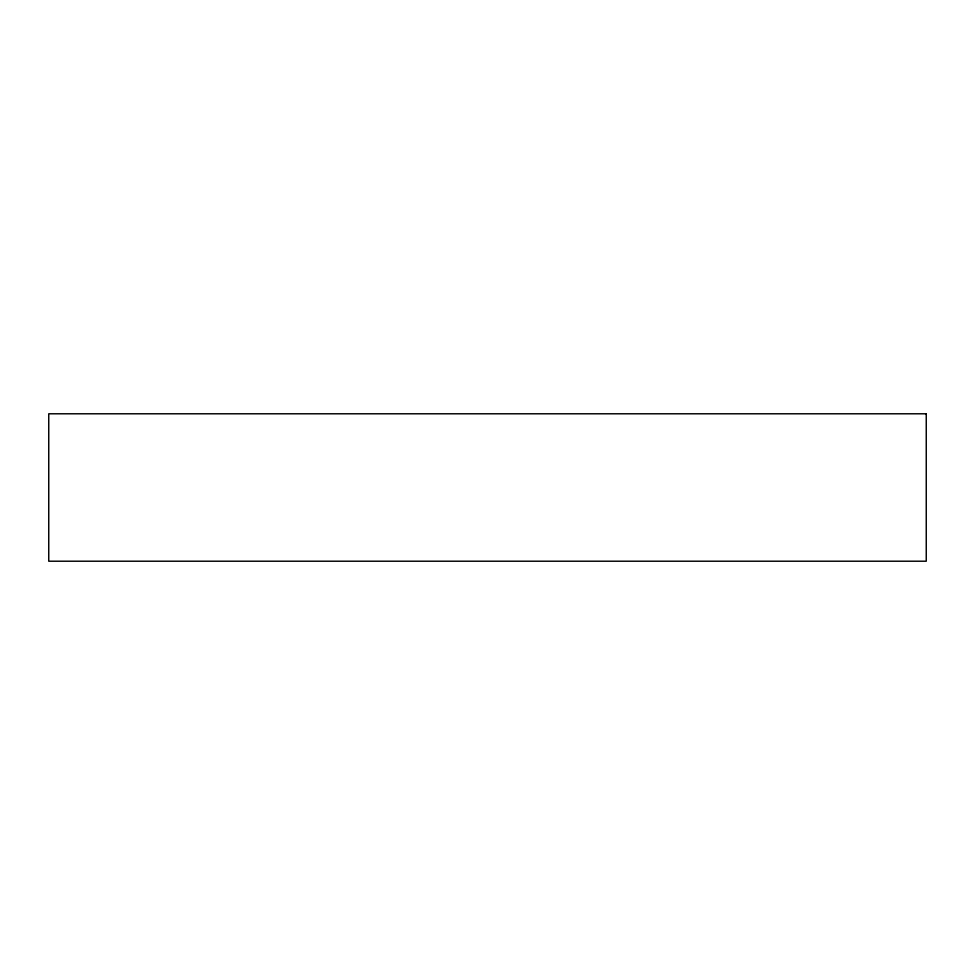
<?xml version="1.0" encoding="UTF-8"?>
<svg xmlns="http://www.w3.org/2000/svg" width="975" height="975" viewBox="0 0 975 975"><rect width="100%" height="100%" fill="white"/><g stroke="black" fill="none" stroke-linecap="round" stroke-linejoin="round"><path stroke-width="1.46" d="M926.25 413.79L48.75 413.79L48.75 561.21L926.25 561.21L926.25 413.79"/></g></svg>
